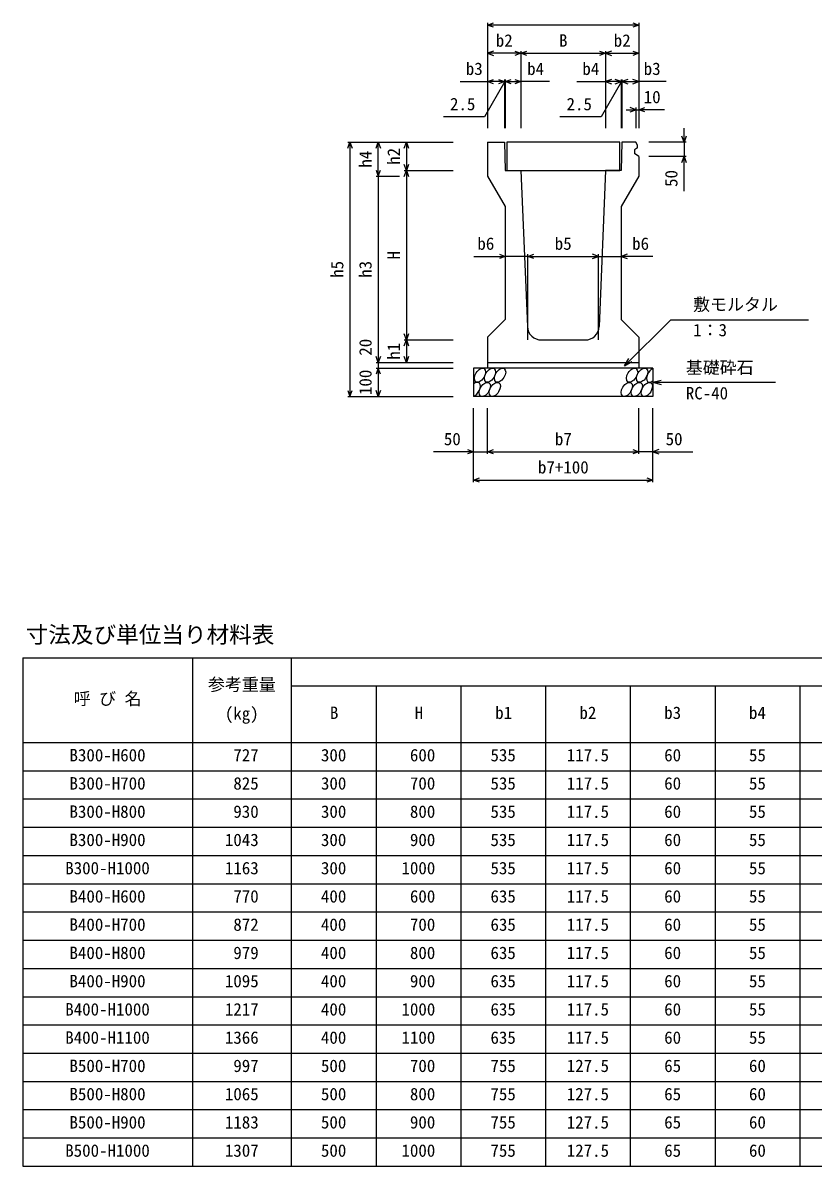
# Model space of a CAD drawing. Units: millimetres, scale not verified. Extents: x -33600 to 33600, y -11880 to 11880.
# Drawn here: x -29462 to -26665, y -2645 to 1402 of the extents above; entities that cross this region are included whole.
import ezdxf
from ezdxf.enums import TextEntityAlignment as Align

# ---------------------------------------------------------------- set-up
doc = ezdxf.new("R2010")
doc.units = ezdxf.units.MM
doc.header["$LTSCALE"] = 40
for name, color, linetype, lineweight in [('0-0_DIM', 7, 'Continuous', 25), ('0-2_HATCH', 6, 'Continuous', 25), ('0-3_HYO', 3, 'Continuous', 25), ('0-4_HYO2', 4, 'Continuous', 25), ('0-5_OUTLINE', 3, 'Continuous', 25), ('0-6_TXT', 7, 'Continuous', 25)]:
    doc.layers.add(name, color=color, linetype=linetype, lineweight=lineweight)
doc.styles.add('ＭＳ ゴシック', font='')
doc.styles.get('ＭＳ ゴシック').set_extended_font_data('MS Gothic')

msp = doc.modelspace()

# ---------------------------------------------------------------- linework, layer by layer
at = {"layer": '0-0_DIM'}
for p, q in [((-27816.9, 1402.3), (-27816.9, 1029.8)), ((-27281.9, 1394.8), (-27816.9, 1394.8)), ((-27281.9, 1402.3), (-27281.9, 1029.8)), ((-27699.4, 1302.3), (-27699.4, 1029.8)), ((-27399.4, 1302.3), (-27399.4, 1029.8)), ((-27699.4, 1294.8), (-27816.9, 1294.8)), ((-27699.4, 1294.8), (-27399.4, 1294.8)), ((-27399.4, 1294.8), (-27281.9, 1294.8)), ((-27913.78, 1194.8), (-27816.9, 1194.8)), ((-27756.9, 1194.8), (-27816.9, 1194.8)), ((-27757.13, 1202.3), (-27757.13, 1029.8)), ((-27754.4, 1202.3), (-27754.4, 1029.8)), ((-27597.52, 1194.8), (-27699.4, 1194.8)), ((-27501.28, 1194.8), (-27399.4, 1194.8)), ((-27344.4, 1202.3), (-27344.4, 1029.8)), ((-27341.9, 1194.8), (-27281.9, 1194.8)), ((-27341.66, 1202.3), (-27341.66, 1029.8)), ((-27185.02, 1194.8), (-27281.9, 1194.8)), ((-27326.9, 1094.8), (-27291.9, 1094.8)), ((-27291.9, 1102.3), (-27291.9, 1029.8)), ((-27291.9, 1094.8), (-27281.9, 1094.8)), ((-27190.55, 1094.8), (-27281.9, 1094.8)), ((-27121.9, 979.8), (-27121.9, 1029.8)), ((-28311.9, 979.8), (-27939.4, 979.8)), ((-28304.4, 979.8), (-28304.4, 79.8)), ((-28204.4, 859.8), (-28204.4, 979.8)), ((-28104.4, 979.8), (-28104.4, 879.8)), ((-27114.4, 979.8), (-27246.9, 979.8)), ((-27121.9, 979.8), (-27121.9, 929.8)), ((-27114.4, 929.8), (-27246.9, 929.8)), ((-27121.9, 807.01), (-27121.9, 929.8)), ((-28211.9, 859.8), (-28129.4, 859.8)), ((-28204.4, 859.8), (-28204.4, 199.8)), ((-28111.9, 879.8), (-27939.4, 879.8)), ((-28104.4, 879.8), (-28104.4, 279.8)), ((-27866.25, 575.75), (-27754.4, 575.75)), ((-27674.4, 575.75), (-27754.4, 575.75)), ((-27674.4, 279.8), (-27674.4, 583.25)), ((-27674.4, 575.75), (-27424.4, 575.75)), ((-27424.4, 279.8), (-27424.4, 583.25)), ((-27424.4, 575.75), (-27344.4, 575.75)), ((-27232.55, 575.75), (-27344.4, 575.75)), ((-27168.87, 351.61), (-27332.53, 187.95)), ((-27168.87, 351.61), (-26680.94, 351.61)), ((-28111.9, 279.8), (-27939.4, 279.8)), ((-28104.4, 279.8), (-28104.4, 199.8)), ((-27332.53, 187.95), (-27317.53, 213.93)), ((-27332.53, 187.95), (-27306.55, 202.95)), ((-28211.9, 199.8), (-27939.4, 199.8)), ((-28211.9, 179.8), (-27939.4, 179.8)), ((-27231.9, 129.8), (-27202.92, 137.56)), ((-27231.9, 129.8), (-26798.58, 129.8)), ((-27231.9, 129.8), (-27202.92, 122.03)), ((-28311.9, 79.8), (-27939.4, 79.8)), ((-27866.9, -223.63), (-27866.9, 37.74)), ((-27816.9, -123.63), (-27816.9, 37.74)), ((-27281.9, -123.63), (-27281.9, 37.74)), ((-27231.9, -223.63), (-27231.9, 37.74)), ((-27866.9, -116.13), (-28008.69, -116.13)), ((-27866.9, -116.13), (-27816.9, -116.13)), ((-27816.9, -116.13), (-27281.9, -116.13)), ((-27231.9, -116.13), (-27281.9, -116.13)), ((-27231.9, -116.13), (-27090.1, -116.13)), ((-27866.9, -216.13), (-27231.9, -216.13))]:
    msp.add_line(p, q, dxfattribs=at)
for points in [[(-27795.75, 1387.1), (-27816.9, 1394.8), (-27795.75, 1402.49)], [(-27303.04, 1402.49), (-27281.9, 1394.8), (-27303.04, 1387.1)], [(-27795.75, 1302.49), (-27816.9, 1294.8), (-27795.75, 1287.1)], [(-27720.54, 1302.49), (-27699.4, 1294.8), (-27720.54, 1287.1)], [(-27678.25, 1287.1), (-27699.4, 1294.8), (-27678.25, 1302.49)], [(-27420.54, 1302.49), (-27399.4, 1294.8), (-27420.54, 1287.1)], [(-27378.25, 1302.49), (-27399.4, 1294.8), (-27378.25, 1287.1)], [(-27303.04, 1302.49), (-27281.9, 1294.8), (-27303.04, 1287.1)], [(-27755.65, 1194.8), (-27827.82, 1069.79), (-27973.61, 1069.79)], [(-27795.75, 1187.1), (-27816.9, 1194.8), (-27795.75, 1202.49)], [(-27778.28, 1202.49), (-27757.13, 1194.8), (-27778.28, 1187.1)], [(-27756.9, 1194.8), (-27754.4, 1194.8), (-27699.4, 1194.8)], [(-27733.25, 1187.1), (-27754.4, 1194.8), (-27733.25, 1202.49)], [(-27720.54, 1202.49), (-27699.4, 1194.8), (-27720.54, 1187.1)], [(-27343.15, 1194.8), (-27415.32, 1069.79), (-27561.11, 1069.79)], [(-27378.25, 1202.49), (-27399.4, 1194.8), (-27378.25, 1187.1)], [(-27341.9, 1194.8), (-27344.4, 1194.8), (-27399.4, 1194.8)], [(-27365.54, 1187.1), (-27344.4, 1194.8), (-27365.54, 1202.49)], [(-27320.52, 1202.49), (-27341.66, 1194.8), (-27320.52, 1187.1)], [(-27303.04, 1187.1), (-27281.9, 1194.8), (-27303.04, 1202.49)], [(-27313.04, 1087.1), (-27291.9, 1094.8), (-27313.04, 1102.49)], [(-27260.75, 1087.1), (-27281.9, 1094.8), (-27260.75, 1102.49)], [(-28312.09, 958.66), (-28304.4, 979.8), (-28296.7, 958.66)], [(-28212.09, 958.66), (-28204.4, 979.8), (-28196.7, 958.66)], [(-28112.09, 958.66), (-28104.4, 979.8), (-28096.7, 958.66)], [(-27114.2, 1000.94), (-27121.9, 979.8), (-27129.59, 1000.94)], [(-28096.7, 900.94), (-28104.4, 879.8), (-28112.09, 900.94)], [(-27129.59, 908.66), (-27121.9, 929.8), (-27114.2, 908.66)], [(-28212.09, 880.94), (-28204.4, 859.8), (-28196.7, 880.94)], [(-28112.09, 858.66), (-28104.4, 879.8), (-28096.7, 858.66)], [(-27775.54, 583.44), (-27754.4, 575.75), (-27775.54, 568.05)], [(-27653.25, 568.05), (-27674.4, 575.75), (-27653.25, 583.44)], [(-27445.54, 568.05), (-27424.4, 575.75), (-27445.54, 583.44)], [(-27323.25, 583.44), (-27344.4, 575.75), (-27323.25, 568.05)], [(-28096.7, 300.94), (-28104.4, 279.8), (-28112.09, 300.94)], [(-28112.09, 258.66), (-28104.4, 279.8), (-28096.7, 258.66)], [(-28196.7, 220.94), (-28204.4, 199.8), (-28212.09, 220.94)], [(-28096.7, 220.94), (-28104.4, 199.8), (-28112.09, 220.94)], [(-28196.7, 158.66), (-28204.4, 179.8), (-28212.09, 158.66)], [(-28204.4, 199.8), (-28204.4, 179.8), (-28204.4, 79.8)], [(-28312.09, 100.94), (-28304.4, 79.8), (-28296.7, 100.94)], [(-28196.7, 100.94), (-28204.4, 79.8), (-28212.09, 100.94)], [(-27888.04, -108.43), (-27866.9, -116.13), (-27888.04, -123.82)], [(-27795.75, -123.82), (-27816.9, -116.13), (-27795.75, -108.43)], [(-27303.04, -108.43), (-27281.9, -116.13), (-27303.04, -123.82)], [(-27210.75, -108.43), (-27231.9, -116.13), (-27210.75, -123.82)], [(-27845.75, -223.82), (-27866.9, -216.13), (-27845.75, -208.43)], [(-27253.04, -208.43), (-27231.9, -216.13), (-27253.04, -223.82)]]:
    msp.add_lwpolyline(points, dxfattribs=at)
at = {"layer": '0-2_HATCH'}
msp.add_lwpolyline([(-27749.4, 879.8), (-27349.4, 879.8), (-27349.4, 979.8), (-27749.4, 979.8)], close=True, dxfattribs=at)
for centre in [(-27844.01, 154.8), (-27808.53, 154.8), (-27773.05, 154.8), (-27305.85, 154.8), (-27270.37, 154.8), (-27827.12, 104.8), (-27791.65, 104.8), (-27324.44, 104.8), (-27288.97, 104.8), (-27253.49, 104.8)]:
    msp.add_ellipse(centre, major_axis=(14.54, 23.54), ratio=0.5792, dxfattribs=at)
for centre, start_param, end_param in [((-27234.9, 154.8), 0.6666252, 4.1103269), ((-27862.6, 104.8), 3.7419964, 7.318141)]:
    msp.add_ellipse(centre, major_axis=(14.54, 23.54), ratio=0.5792, start_param=start_param, end_param=end_param, dxfattribs=at)
at = {"layer": '0-3_HYO'}
for p, q in [((-29462, -845.32), (-29462, -2645.32)), ((-29462, -845.32), (-23261.99, -845.32)), ((-28862, -845.32), (-28862, -2645.32)), ((-28512, -845.32), (-28512, -2645.32)), ((-28512, -945.32), (-23261.99, -945.32)), ((-28212, -945.32), (-28212, -2645.32)), ((-27912, -945.32), (-27912, -2645.32)), ((-27612, -945.32), (-27612, -2645.32)), ((-27312, -945.32), (-27312, -2645.32)), ((-27012, -945.32), (-27012, -2645.32)), ((-26711.99, -945.32), (-26711.99, -2645.32)), ((-29462, -1145.32), (-23261.99, -1145.32)), ((-29462, -2645.32), (-23261.99, -2645.32))]:
    msp.add_line(p, q, dxfattribs=at)
at = {"layer": '0-4_HYO2'}
for p, q in [((-29462, -1245.32), (-24311.99, -1245.32)), ((-29462, -1345.32), (-24311.99, -1345.32)), ((-29462, -1445.32), (-24311.99, -1445.32)), ((-29462, -1545.32), (-24311.99, -1545.32)), ((-29462, -1645.32), (-24311.99, -1645.32)), ((-29462, -1745.32), (-24311.99, -1745.32)), ((-29462, -1845.32), (-24311.99, -1845.32)), ((-29462, -1945.32), (-24311.99, -1945.32)), ((-29462, -2045.32), (-24311.99, -2045.32)), ((-29462, -2145.32), (-24311.99, -2145.32)), ((-29462, -2245.32), (-24311.99, -2245.32)), ((-29462, -2345.32), (-24311.99, -2345.32)), ((-29462, -2445.32), (-24311.99, -2445.32)), ((-29462, -2545.32), (-24311.99, -2545.32))]:
    msp.add_line(p, q, dxfattribs=at)
at = {"layer": '0-5_OUTLINE'}
for p, q in [((-27816.9, 979.8), (-27816.9, 859.8)), ((-27341.9, 979.8), (-27344.4, 879.8)), ((-27291.9, 979.8), (-27341.9, 979.8)), ((-27286.9, 969.8), (-27291.9, 979.8)), ((-27286.9, 959.8), (-27296.9, 952.8)), ((-27296.9, 952.8), (-27296.9, 939.8)), ((-27281.9, 929.8), (-27296.9, 939.8)), ((-27286.9, 959.8), (-27286.9, 969.8)), ((-27816.9, 859.8), (-27754.4, 751.8)), ((-27699.4, 879.8), (-27676.39, 327.72)), ((-27399.4, 879.8), (-27422.4, 327.72)), ((-27344.4, 879.8), (-27399.4, 879.8)), ((-27754.4, 751.8), (-27754.4, 352.3)), ((-27816.9, 289.8), (-27754.4, 352.3)), ((-27281.9, 289.8), (-27344.4, 352.3)), ((-27816.9, 289.8), (-27816.9, 179.8)), ((-27281.9, 289.8), (-27281.9, 179.8)), ((-27626.44, 279.8), (-27472.36, 279.8)), ((-27816.9, 199.8), (-27281.9, 199.8)), ((-27231.9, 179.8), (-27231.9, 79.8)), ((-27231.9, 179.8), (-27231.9, 79.8)), ((-27231.9, 79.8), (-27866.9, 79.8))]:
    msp.add_line(p, q, dxfattribs=at)
for points in [[(-27816.9, 979.8), (-27756.9, 979.8), (-27754.4, 879.8), (-27699.4, 879.8)], [(-27281.9, 929.8), (-27281.9, 859.8), (-27344.4, 751.8), (-27344.4, 352.3)], [(-27231.9, 179.8), (-27866.9, 179.8), (-27866.9, 79.8)]]:
    msp.add_lwpolyline(points, dxfattribs=at)
for centre, start, end in [((-27626.44, 329.8), 182.38594, 270), ((-27472.36, 329.8), 270, 357.61406)]:
    msp.add_arc(centre, 50, start, end, dxfattribs=at)

# ---------------------------------------------------------------- texts
at = {"layer": '0-0_DIM', "style": 'ＭＳ ゴシック'}
for s, p in [('b2', (-27788.15, 1304.8)), ('B', (-27564.4, 1304.8)), ('b2', (-27370.65, 1304.8)), ('b3', (-27894.24, 1204.8)), ('b4', (-27677.05, 1204.8)), ('b4', (-27481.74, 1204.8)), ('b3', (-27264.55, 1204.8)), ('2.5', (-27950.15, 1079.79)), ('2.5', (-27537.65, 1079.79)), ('10', (-27264.55, 1104.8)), ('b6', (-27853.34, 585.75)), ('b5', (-27579.4, 585.75)), ('b6', (-27305.46, 585.75)), ('敷モルタル', (-27089.51, 370.34)), ('1：3', (-27089.51, 279.65)), ('基礎砕石', (-27115.58, 146.97)), ('RC-40', (-27115.58, 56.28)), ('50', (-27971.9, -106.13)), ('b7', (-27578.86, -106.13)), ('50', (-27186.9, -106.13)), ('b7+100', (-27638.86, -206.13))]:
    msp.add_text(s, height=43.99, dxfattribs=at).set_placement(p, align=Align.BOTTOM_LEFT)
for s, p in [('h4', (-28214.4, 889.8)), ('h2', (-28114.4, 899.8)), ('50', (-27131.9, 821.6)), ('H', (-28114.4, 564.8)), ('h5', (-28314.4, 499.8)), ('h3', (-28214.4, 499.8)), ('20', (-28214.4, 224.11)), ('h1', (-28114.4, 209.8)), ('100', (-28214.4, 84.8))]:
    msp.add_text(s, height=43.99, rotation=90, dxfattribs=at).set_placement(p, align=Align.BOTTOM_LEFT)
at = {"layer": '0-6_TXT', "style": 'ＭＳ ゴシック'}
for s, height, p in [('寸法及び単位当り材料表', 58.65, (-29452, -810.32)), ('参考重量', 43.99, (-28807, -975.32)), ('呼 び 名', 43.99, (-29282, -1025.32)), ('(kg)', 43.99, (-28747, -1078.09)), ('B', 43.99, (-28375.2, -1075.32)), ('H', 43.99, (-28075.2, -1075.32)), ('b1', 43.99, (-27790.2, -1075.32)), ('b2', 43.99, (-27492, -1075.32)), ('b3', 43.99, (-27192, -1075.32)), ('b4', 43.99, (-26892, -1075.32)), ('B300-H600', 43.99, (-29297, -1225.32)), (' 727', 43.99, (-28747, -1225.32)), ('300', 43.99, (-28407, -1225.32)), (' 600', 43.99, (-28122, -1225.32)), ('535', 43.99, (-27807, -1225.32)), ('117.5', 43.99, (-27537, -1225.32)), ('60', 43.99, (-27192, -1225.32)), ('55', 43.99, (-26891.99, -1225.32)), ('B300-H700', 43.99, (-29297, -1325.32)), (' 825', 43.99, (-28747, -1325.32)), ('300', 43.99, (-28407, -1325.32)), (' 700', 43.99, (-28122, -1325.32)), ('535', 43.99, (-27807, -1325.32)), ('117.5', 43.99, (-27537, -1325.32)), ('60', 43.99, (-27192, -1325.32)), ('55', 43.99, (-26891.99, -1325.32)), ('B300-H800', 43.99, (-29297, -1425.32)), (' 930', 43.99, (-28747, -1425.32)), ('300', 43.99, (-28407, -1425.32)), (' 800', 43.99, (-28122, -1425.32)), ('535', 43.99, (-27807, -1425.32)), ('117.5', 43.99, (-27537, -1425.32)), ('60', 43.99, (-27192, -1425.32)), ('55', 43.99, (-26891.99, -1425.32)), ('B300-H900', 43.99, (-29297, -1525.32)), ('1043', 43.99, (-28747, -1525.32)), ('300', 43.99, (-28407, -1525.32)), (' 900', 43.99, (-28122, -1525.32)), ('535', 43.99, (-27807, -1525.32)), ('117.5', 43.99, (-27537, -1525.32)), ('60', 43.99, (-27192, -1525.32)), ('55', 43.99, (-26891.99, -1525.32)), ('B300-H1000', 43.99, (-29312, -1625.32)), ('1163', 43.99, (-28747, -1625.32)), ('300', 43.99, (-28407, -1625.32)), ('1000', 43.99, (-28122, -1625.32)), ('535', 43.99, (-27807, -1625.32)), ('117.5', 43.99, (-27537, -1625.32)), ('60', 43.99, (-27192, -1625.32)), ('55', 43.99, (-26891.99, -1625.32)), ('B400-H600', 43.99, (-29297, -1725.32)), (' 770', 43.99, (-28747, -1725.32)), ('400', 43.99, (-28407, -1725.32)), (' 600', 43.99, (-28122, -1725.32)), ('635', 43.99, (-27807, -1725.32)), ('117.5', 43.99, (-27537, -1725.32)), ('60', 43.99, (-27192, -1725.32)), ('55', 43.99, (-26891.99, -1725.32)), ('B400-H700', 43.99, (-29297, -1825.32)), (' 872', 43.99, (-28747, -1825.32)), ('400', 43.99, (-28407, -1825.32)), (' 700', 43.99, (-28122, -1825.32)), ('635', 43.99, (-27807, -1825.32)), ('117.5', 43.99, (-27537, -1825.32)), ('60', 43.99, (-27192, -1825.32)), ('55', 43.99, (-26891.99, -1825.32)), ('B400-H800', 43.99, (-29297, -1925.32)), (' 979', 43.99, (-28747, -1925.32)), ('400', 43.99, (-28407, -1925.32)), (' 800', 43.99, (-28122, -1925.32)), ('635', 43.99, (-27807, -1925.32)), ('117.5', 43.99, (-27537, -1925.32)), ('60', 43.99, (-27192, -1925.32)), ('55', 43.99, (-26891.99, -1925.32)), ('B400-H900', 43.99, (-29297, -2025.32)), ('1095', 43.99, (-28747, -2025.32)), ('400', 43.99, (-28407, -2025.32)), (' 900', 43.99, (-28122, -2025.32)), ('635', 43.99, (-27807, -2025.32)), ('117.5', 43.99, (-27537, -2025.32)), ('60', 43.99, (-27192, -2025.32)), ('55', 43.99, (-26891.99, -2025.32)), ('B400-H1000', 43.99, (-29312, -2125.32)), ('1217', 43.99, (-28747, -2125.32)), ('400', 43.99, (-28407, -2125.32)), ('1000', 43.99, (-28122, -2125.32)), ('635', 43.99, (-27807, -2125.32)), ('117.5', 43.99, (-27537, -2125.32)), ('60', 43.99, (-27192, -2125.32)), ('55', 43.99, (-26891.99, -2125.32)), ('B400-H1100', 43.99, (-29312, -2225.32)), ('1366', 43.99, (-28747, -2225.32)), ('400', 43.99, (-28407, -2225.32)), ('1100', 43.99, (-28122, -2225.32)), ('635', 43.99, (-27807, -2225.32)), ('117.5', 43.99, (-27537, -2225.32)), ('60', 43.99, (-27192, -2225.32)), ('55', 43.99, (-26891.99, -2225.32)), ('B500-H700', 43.99, (-29297, -2325.32)), (' 997', 43.99, (-28747, -2325.32)), ('500', 43.99, (-28407, -2325.32)), (' 700', 43.99, (-28122, -2325.32)), ('755', 43.99, (-27807, -2325.32)), ('127.5', 43.99, (-27537, -2325.32)), ('65', 43.99, (-27192, -2325.32)), ('60', 43.99, (-26891.99, -2325.32)), ('B500-H800', 43.99, (-29297, -2425.32)), ('1065', 43.99, (-28747, -2425.32)), ('500', 43.99, (-28407, -2425.32)), (' 800', 43.99, (-28122, -2425.32)), ('755', 43.99, (-27807, -2425.32)), ('127.5', 43.99, (-27537, -2425.32)), ('65', 43.99, (-27192, -2425.32)), ('60', 43.99, (-26891.99, -2425.32)), ('B500-H900', 43.99, (-29297, -2525.32)), ('1183', 43.99, (-28747, -2525.32)), ('500', 43.99, (-28407, -2525.32)), (' 900', 43.99, (-28122, -2525.32)), ('127.5', 43.99, (-27537, -2525.32)), ('65', 43.99, (-27192, -2525.32)), ('60', 43.99, (-26891.99, -2525.32)), ('755', 43.99, (-27807, -2525.32)), ('B500-H1000', 43.99, (-29312, -2625.32)), ('1307', 43.99, (-28747, -2625.32)), ('500', 43.99, (-28407, -2625.32)), ('1000', 43.99, (-28122, -2625.32)), ('755', 43.99, (-27807, -2625.32)), ('127.5', 43.99, (-27537, -2625.32)), ('65', 43.99, (-27192, -2625.32)), ('60', 43.99, (-26891.99, -2625.32))]:
    msp.add_text(s, height=height, dxfattribs=at).set_placement(p, align=Align.BOTTOM_LEFT)

doc.saveas('drawing.dxf')
